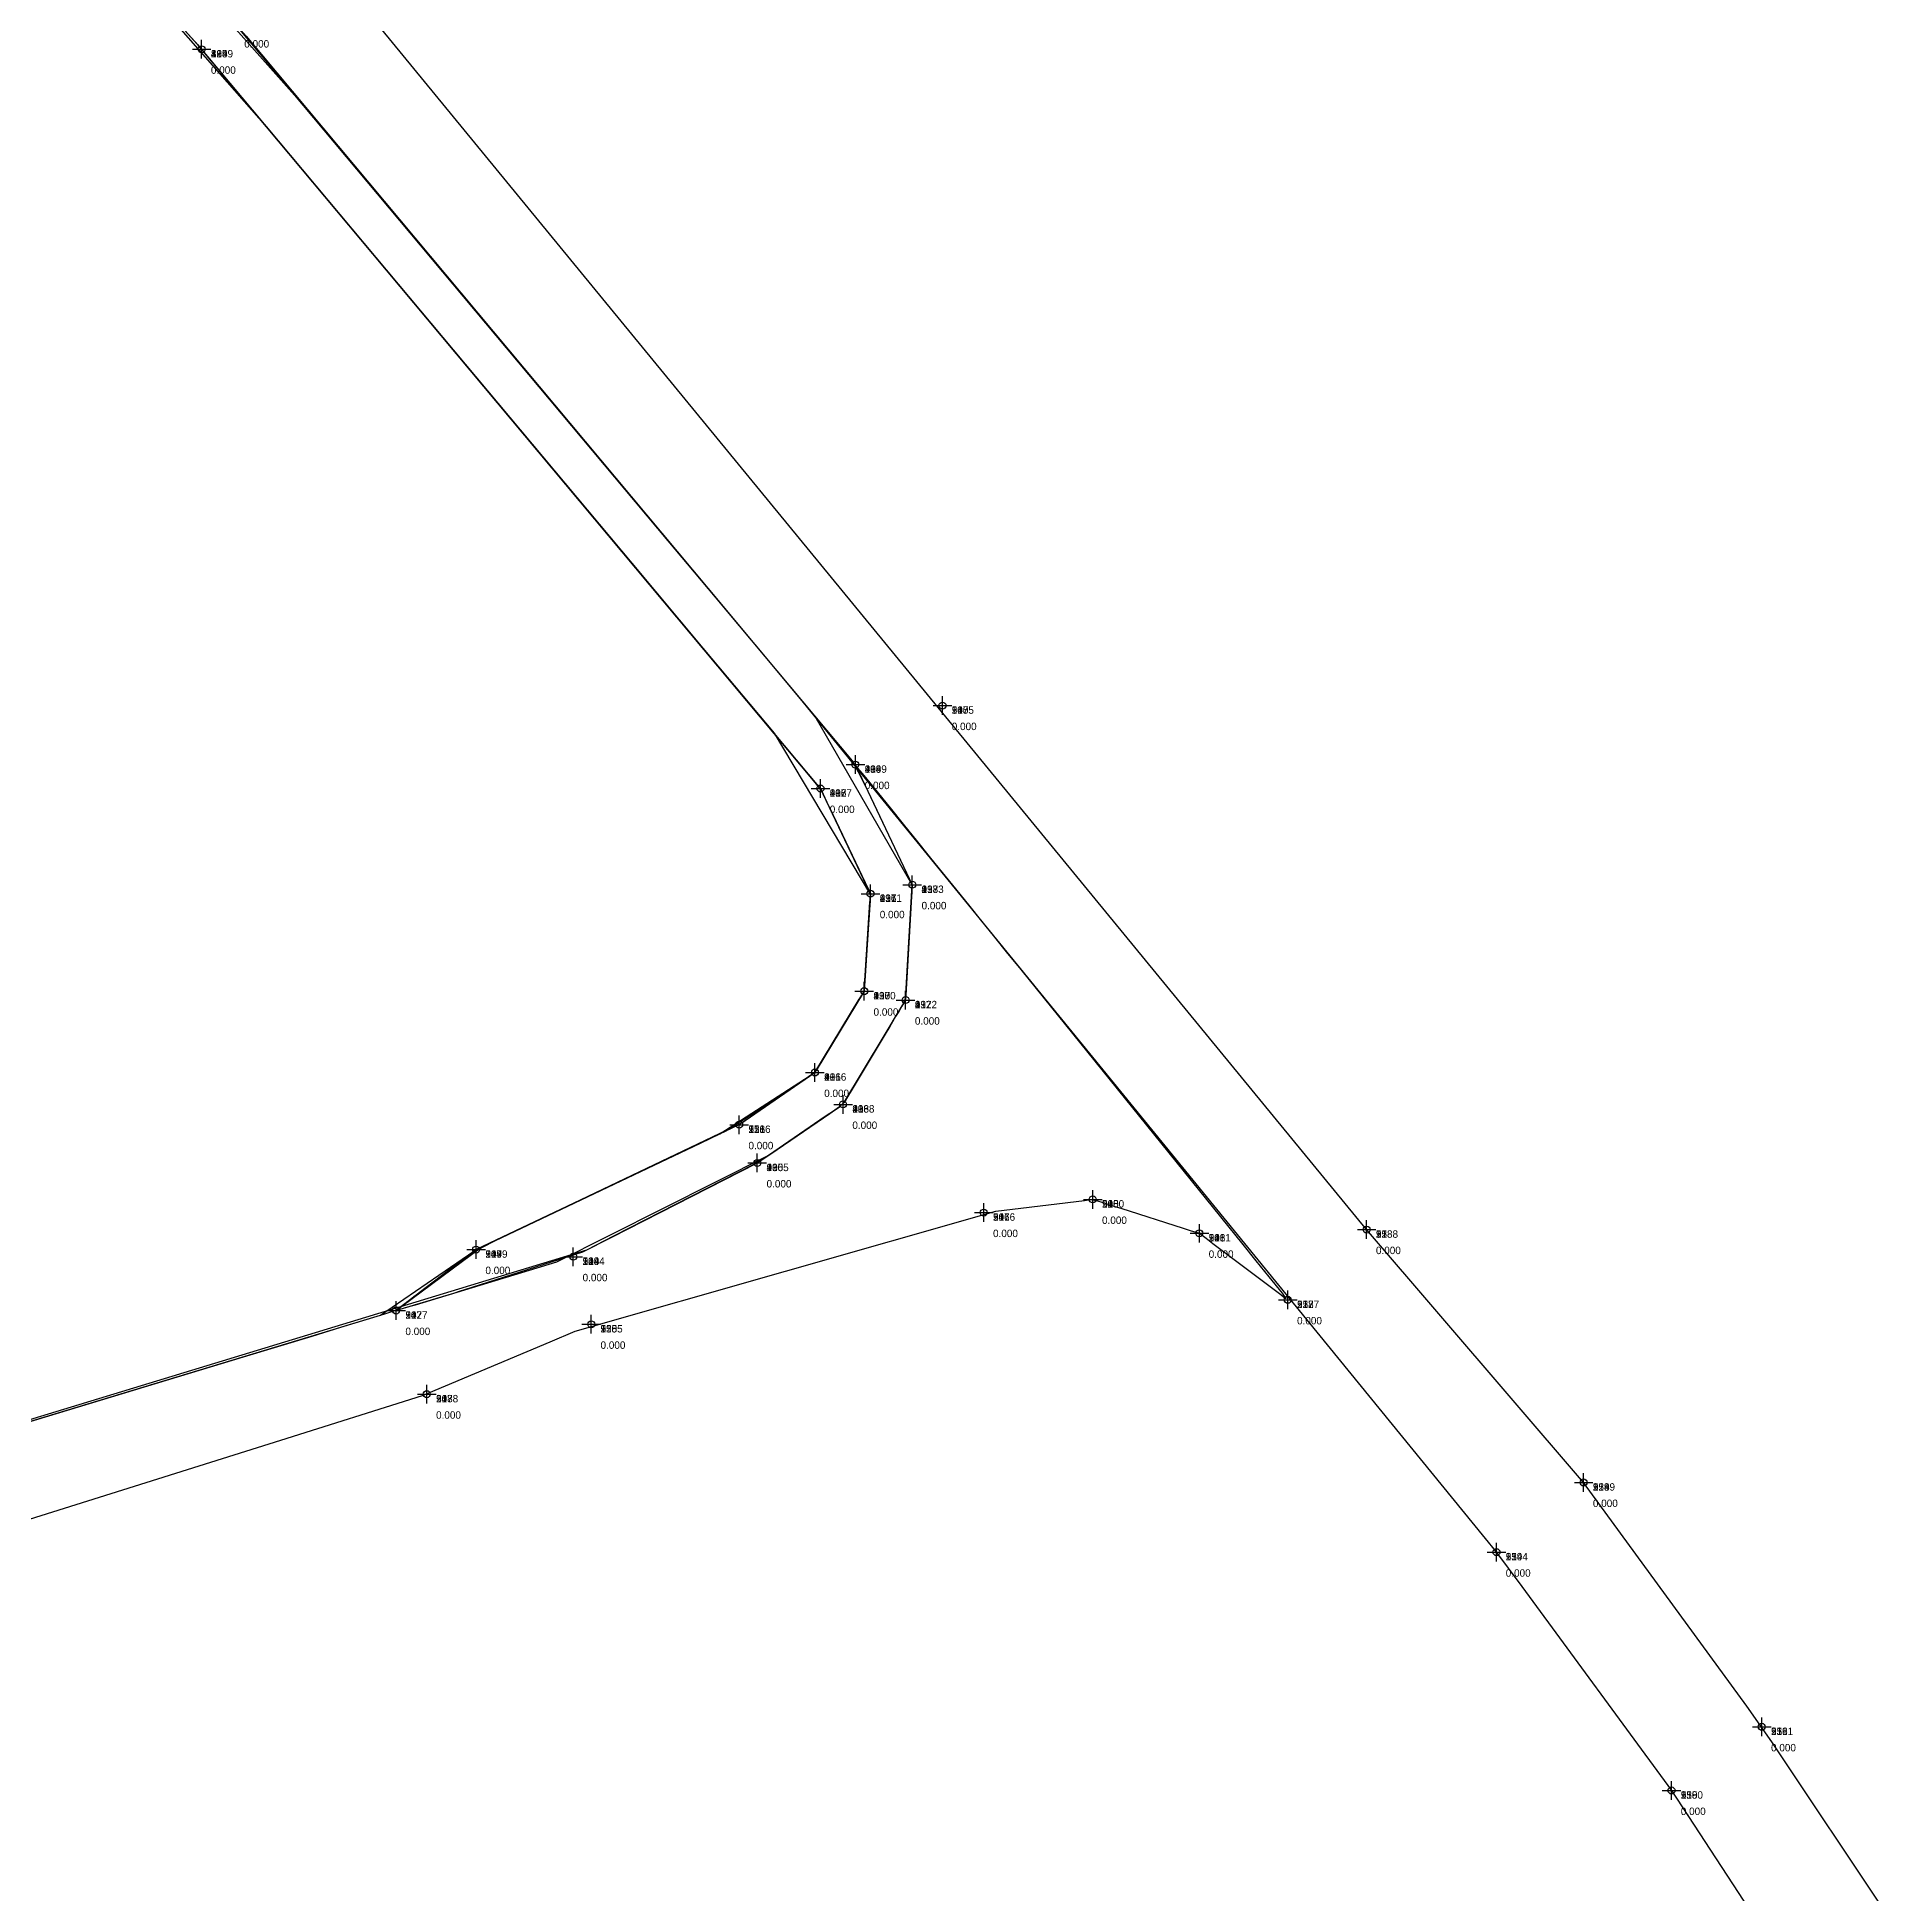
# Model space of a CAD drawing. Header units: metres. Extents: x 581016 to 32581287, y 5319908 to 5321142.
# Drawn here: x 582078.2 to 582277.4, y 5320309.8 to 5320509.7 of the extents above; entities that cross this region are included whole.
import ezdxf
from ezdxf.enums import TextEntityAlignment as Align

# ---------------------------------------------------------------- set-up
doc = ezdxf.new("R2010")
doc.units = ezdxf.units.M
doc.header["$PDMODE"] = 2
doc.header["$PDSIZE"] = 1
for name, color, linetype in [('Flurstuecksgrenzedxf', 7, 'Continuous'), ('Grenzpunktdxf', 7, 'Continuous'), ('PointHeights', 7, 'Continuous'), ('PointNames', 7, 'Continuous'), ('UmringLandwAckerlanddxf', 7, 'Continuous'), ('UmringPStrassenverkehrdxf', 7, 'Continuous'), ('UmringspolygonWegdxf', 7, 'Continuous')]:
    doc.layers.add(name, color=color, linetype=linetype)

msp = doc.modelspace()

# ---------------------------------------------------------------- linework, layer by layer
at = {"layer": 'Flurstuecksgrenzedxf', "color": 178}
for points in [[(582277.44, 5320307.37), (582264.85, 5320326.22), (582262.14, 5320330.07), (582244.59, 5320354.14), (582221.24, 5320381.35), (582112.94, 5320513.27), (582106.28, 5320520.91), (582085.63, 5320542.46), (582081.5, 5320546.77), (582018.3, 5320605.03), (581995.8, 5320627.56), (581981.43, 5320644.83), (581909.57, 5320731.18)], [(582277.44, 5320307.37), (582264.85, 5320326.22), (582262.14, 5320330.07), (582244.59, 5320354.14), (582221.24, 5320381.35), (582112.94, 5320513.27), (582106.28, 5320520.91), (582085.63, 5320542.46), (582081.5, 5320546.77), (582018.3, 5320605.03), (581995.8, 5320627.56), (581981.43, 5320644.83), (581909.57, 5320731.18)], [(581904.67, 5320719.13), (581976.99, 5320633.09), (581991.45, 5320615.88), (582005.59, 5320601.49), (582008.39, 5320598.65), (582073.61, 5320538.46), (582075.39, 5320536.69), (582084.28, 5320527.85), (582086.42, 5320525.52), (582097.5, 5320513.32), (582100.64, 5320509.75), (582150.34, 5320450.35), (582160.28, 5320438.47), (582235.11, 5320346.76), (582237.93, 5320342.94), (582254.05, 5320321), (582271.38, 5320294.49)], [(581904.67, 5320719.13), (581976.99, 5320633.09), (581991.45, 5320615.88), (582005.59, 5320601.49), (582008.39, 5320598.65), (582073.61, 5320538.46), (582075.39, 5320536.69), (582084.28, 5320527.85), (582086.42, 5320525.52), (582097.5, 5320513.32), (582100.64, 5320509.75), (582150.34, 5320450.35), (582160.28, 5320438.47), (582235.11, 5320346.76), (582237.93, 5320342.94), (582254.05, 5320321), (582271.38, 5320294.49)], [(582093.14, 5320511.37), (582095.37, 5320508.89), (582142.15, 5320453.07), (582149.81, 5320443.92), (582157.47, 5320434.78), (582167.83, 5320417.37), (582167.8, 5320416.84), (582167.76, 5320416.3), (582167.73, 5320415.76), (582167.7, 5320415.23), (582167.66, 5320414.69), (582167.63, 5320414.16), (582167.59, 5320413.62), (582167.17, 5320407), (582161.98, 5320398.45), (582161.57, 5320398.05), (582161.11, 5320397.73), (582160.64, 5320397.41), (582160.17, 5320397.08), (582159.7, 5320396.76), (582159.23, 5320396.44), (582153.76, 5320392.67), (582149.56, 5320390.66), (582127.85, 5320380.36), (582124.83, 5320378.76), (582119.28, 5320374.54), (582119.02, 5320374.34), (582118.75, 5320374.14), (582118.49, 5320373.93), (582118.22, 5320373.73), (582117.96, 5320373.53), (582117.7, 5320373.33), (582117.43, 5320373.13), (582117.17, 5320372.93), (582116.9, 5320372.73), (582117.12, 5320372.74), (582117.71, 5320372.92), (582118.29, 5320373.1), (582118.87, 5320373.27), (582131.16, 5320377), (582134.08, 5320377.89), (582156.89, 5320389.36), (582158.31, 5320390.33), (582164.5, 5320394.55), (582164.99, 5320394.99), (582165.38, 5320395.63), (582165.76, 5320396.28), (582166.15, 5320396.92), (582166.54, 5320397.57), (582166.93, 5320398.21), (582170.75, 5320404.59), (582171.1, 5320405.17), (582171.44, 5320405.74), (582171.64, 5320406.34), (582171.67, 5320406.98), (582171.71, 5320407.61), (582171.75, 5320408.25), (582171.78, 5320408.88), (582172.19, 5320415.86), (582172.23, 5320416.49), (582172.26, 5320417.13), (582172.3, 5320417.76), (582172.34, 5320418.39), (582172.05, 5320419.05), (582171.74, 5320419.71), (582171.43, 5320420.38), (582167.6, 5320428.47), (582166.89, 5320429.96), (582165.89, 5320431.78), (582117.26, 5320489.89), (582107.02, 5320502.13), (582083.22, 5320528.91)], [(582093.14, 5320511.37), (582095.37, 5320508.89), (582142.15, 5320453.07), (582149.81, 5320443.92), (582157.47, 5320434.78), (582167.83, 5320417.37), (582167.8, 5320416.84), (582167.76, 5320416.3), (582167.73, 5320415.76), (582167.7, 5320415.23), (582167.66, 5320414.69), (582167.63, 5320414.16), (582167.59, 5320413.62), (582167.17, 5320407), (582161.98, 5320398.45), (582161.57, 5320398.05), (582161.11, 5320397.73), (582160.64, 5320397.41), (582160.17, 5320397.08), (582159.7, 5320396.76), (582159.23, 5320396.44), (582153.76, 5320392.67), (582149.56, 5320390.66), (582127.85, 5320380.36), (582124.83, 5320378.76), (582119.28, 5320374.54), (582119.02, 5320374.34), (582118.75, 5320374.14), (582118.49, 5320373.93), (582118.22, 5320373.73), (582117.96, 5320373.53), (582117.7, 5320373.33), (582117.43, 5320373.13), (582117.17, 5320372.93), (582116.9, 5320372.73), (582117.12, 5320372.74), (582117.71, 5320372.92), (582118.29, 5320373.1), (582118.87, 5320373.27), (582131.16, 5320377), (582134.08, 5320377.89), (582156.89, 5320389.36), (582158.31, 5320390.33), (582164.5, 5320394.55), (582164.99, 5320394.99), (582165.38, 5320395.63), (582165.76, 5320396.28), (582166.15, 5320396.92), (582166.54, 5320397.57), (582166.93, 5320398.21), (582170.75, 5320404.59), (582171.1, 5320405.17), (582171.44, 5320405.74), (582171.64, 5320406.34), (582171.67, 5320406.98), (582171.71, 5320407.61), (582171.75, 5320408.25), (582171.78, 5320408.88), (582172.19, 5320415.86), (582172.23, 5320416.49), (582172.26, 5320417.13), (582172.3, 5320417.76), (582172.34, 5320418.39), (582172.05, 5320419.05), (582171.74, 5320419.71), (582171.43, 5320420.38), (582167.6, 5320428.47), (582166.89, 5320429.96), (582165.89, 5320431.78), (582117.26, 5320489.89), (582107.02, 5320502.13), (582083.22, 5320528.91)], [(582020, 5320343.33), (582115.56, 5320372.27), (582116.87, 5320372.7), (582117.05, 5320372.84), (582117.23, 5320372.98), (582117.41, 5320373.11), (582126.03, 5320379.5), (582127.22, 5320380.07), (582154, 5320392.83), (582154.34, 5320393.07), (582161.86, 5320398.25), (582166.64, 5320406.13), (582166.72, 5320406.25), (582166.79, 5320406.38), (582166.87, 5320406.5), (582166.94, 5320406.62), (582167.02, 5320406.75), (582167.09, 5320406.87), (582167.17, 5320406.99), (582167.78, 5320416.59), (582167.79, 5320416.74), (582167.8, 5320416.88), (582167.81, 5320417.03), (582167.82, 5320417.18), (582167.83, 5320417.33), (582167.84, 5320417.47), (582167.77, 5320417.63), (582162.76, 5320428.19), (582162.59, 5320428.55), (582161.9, 5320429.47), (582097.93, 5320505.88), (582095.7, 5320508.53), (582081.53, 5320524.25)], [(582020, 5320343.33), (582115.56, 5320372.27), (582116.87, 5320372.7), (582117.05, 5320372.84), (582117.23, 5320372.98), (582117.41, 5320373.11), (582126.03, 5320379.5), (582127.22, 5320380.07), (582154, 5320392.83), (582154.34, 5320393.07), (582161.86, 5320398.25), (582166.64, 5320406.13), (582166.72, 5320406.25), (582166.79, 5320406.38), (582166.87, 5320406.5), (582166.94, 5320406.62), (582167.02, 5320406.75), (582167.09, 5320406.87), (582167.17, 5320406.99), (582167.78, 5320416.59), (582167.79, 5320416.74), (582167.8, 5320416.88), (582167.81, 5320417.03), (582167.82, 5320417.18), (582167.83, 5320417.33), (582167.84, 5320417.47), (582167.77, 5320417.63), (582162.76, 5320428.19), (582162.59, 5320428.55), (582161.9, 5320429.47), (582097.93, 5320505.88), (582095.7, 5320508.53), (582081.53, 5320524.25)], [(582028.21, 5320334.77), (582104.4, 5320358.71), (582119.64, 5320363.5), (582133.38, 5320369.29), (582136.06, 5320370.42), (582181.33, 5320383.34), (582183.11, 5320383.55), (582190.86, 5320384.49), (582191.53, 5320384.57), (582192.18, 5320384.47), (582192.83, 5320384.26), (582193.48, 5320384.05), (582194.13, 5320383.85), (582194.78, 5320383.64), (582201.51, 5320381.5), (582202.37, 5320381.23), (582203.24, 5320380.95), (582203.96, 5320380.41), (582204.68, 5320379.87), (582209.99, 5320375.86), (582210.28, 5320375.65), (582210.57, 5320375.43), (582210.86, 5320375.22), (582211.14, 5320375), (582211.43, 5320374.78), (582211.72, 5320374.57), (582212.01, 5320374.35), (582212.29, 5320374.13), (582212.58, 5320373.92), (582212.17, 5320374.51), (582210.76, 5320376.25), (582209.36, 5320377.99), (582207.95, 5320379.73), (582184.05, 5320409.32), (582182.64, 5320411.06), (582181.23, 5320412.8), (582179.83, 5320414.54), (582178.42, 5320416.28), (582177.01, 5320418.02), (582175.61, 5320419.76), (582174.2, 5320421.5), (582172.8, 5320423.24), (582171.39, 5320424.98), (582169.98, 5320426.72), (582168.58, 5320428.46), (582167.17, 5320430.2), (582166.28, 5320431.25), (582172.34, 5320418.45), (582171.65, 5320406.57), (582171.57, 5320405.96), (582171.23, 5320405.39), (582170.89, 5320404.83), (582170.55, 5320404.26), (582170.21, 5320403.7), (582169.88, 5320403.13), (582169.54, 5320402.57), (582165.76, 5320396.28), (582165.38, 5320395.64), (582165, 5320395.01), (582164.52, 5320394.57), (582164, 5320394.21), (582163.47, 5320393.85), (582162.95, 5320393.5), (582156.85, 5320389.33), (582155.22, 5320388.3), (582140.26, 5320380.67), (582137.27, 5320379.15), (582013.02, 5320341.29)], [(582028.21, 5320334.77), (582104.4, 5320358.71), (582119.64, 5320363.5), (582133.38, 5320369.29), (582136.06, 5320370.42), (582181.33, 5320383.34), (582183.11, 5320383.55), (582190.86, 5320384.49), (582191.53, 5320384.57), (582192.18, 5320384.47), (582192.83, 5320384.26), (582193.48, 5320384.05), (582194.13, 5320383.85), (582194.78, 5320383.64), (582201.51, 5320381.5), (582202.37, 5320381.23), (582203.24, 5320380.95), (582203.96, 5320380.41), (582204.68, 5320379.87), (582209.99, 5320375.86), (582210.28, 5320375.65), (582210.57, 5320375.43), (582210.86, 5320375.22), (582211.14, 5320375), (582211.43, 5320374.78), (582211.72, 5320374.57), (582212.01, 5320374.35), (582212.29, 5320374.13), (582212.58, 5320373.92), (582212.17, 5320374.51), (582210.76, 5320376.25), (582209.36, 5320377.99), (582207.95, 5320379.73), (582184.05, 5320409.32), (582182.64, 5320411.06), (582181.23, 5320412.8), (582179.83, 5320414.54), (582178.42, 5320416.28), (582177.01, 5320418.02), (582175.61, 5320419.76), (582174.2, 5320421.5), (582172.8, 5320423.24), (582171.39, 5320424.98), (582169.98, 5320426.72), (582168.58, 5320428.46), (582167.17, 5320430.2), (582166.28, 5320431.25), (582172.34, 5320418.45), (582171.65, 5320406.57), (582171.57, 5320405.96), (582171.23, 5320405.39), (582170.89, 5320404.83), (582170.55, 5320404.26), (582170.21, 5320403.7), (582169.88, 5320403.13), (582169.54, 5320402.57), (582165.76, 5320396.28), (582165.38, 5320395.64), (582165, 5320395.01), (582164.52, 5320394.57), (582164, 5320394.21), (582163.47, 5320393.85), (582162.95, 5320393.5), (582156.85, 5320389.33), (582155.22, 5320388.3), (582140.26, 5320380.67), (582137.27, 5320379.15), (582013.02, 5320341.29)]]:
    msp.add_lwpolyline(points, dxfattribs=at)
at = {"layer": 'Grenzpunktdxf', "color": 178}
for centre in [(582095.86, 5320508.35), (582095.86, 5320508.35), (582095.86, 5320508.35), (582095.86, 5320508.35), (582175.59, 5320437.73), (582175.59, 5320437.73), (582175.59, 5320437.73), (582175.59, 5320437.73), (582166.22, 5320431.38), (582166.22, 5320431.38), (582166.22, 5320431.38), (582166.22, 5320431.38), (582162.46, 5320428.81), (582162.46, 5320428.81), (582162.46, 5320428.81), (582162.46, 5320428.81), (582167.84, 5320417.49), (582167.84, 5320417.49), (582167.84, 5320417.49), (582167.84, 5320417.49), (582172.34, 5320418.45), (582172.34, 5320418.45), (582172.34, 5320418.45), (582172.34, 5320418.45), (582167.17, 5320407), (582167.17, 5320407), (582167.17, 5320407), (582167.17, 5320407), (582171.62, 5320406.04), (582171.62, 5320406.04), (582171.62, 5320406.04), (582171.62, 5320406.04), (582161.86, 5320398.25), (582161.86, 5320398.25), (582161.86, 5320398.25), (582161.86, 5320398.25), (582164.89, 5320394.82), (582164.89, 5320394.82), (582164.89, 5320394.82), (582164.89, 5320394.82), (582153.71, 5320392.63), (582153.71, 5320392.63), (582153.71, 5320392.63), (582153.71, 5320392.63), (582155.66, 5320388.52), (582155.66, 5320388.52), (582155.66, 5320388.52), (582155.66, 5320388.52), (582191.76, 5320384.6), (582191.76, 5320384.6), (582191.76, 5320384.6), (582191.76, 5320384.6), (582180.03, 5320383.18), (582180.03, 5320383.18), (582180.03, 5320383.18), (582180.03, 5320383.18), (582203.24, 5320380.95), (582203.24, 5320380.95), (582203.24, 5320380.95), (582203.24, 5320380.95), (582221.24, 5320381.35), (582221.24, 5320381.35), (582221.24, 5320381.35), (582221.24, 5320381.35), (582125.4, 5320379.2), (582125.4, 5320379.2), (582125.4, 5320379.2), (582125.4, 5320379.2), (582135.86, 5320378.43), (582135.86, 5320378.43), (582135.86, 5320378.43), (582135.86, 5320378.43), (582212.75, 5320373.79), (582212.75, 5320373.79), (582212.75, 5320373.79), (582212.75, 5320373.79), (582116.79, 5320372.64), (582116.79, 5320372.64), (582116.79, 5320372.64), (582116.79, 5320372.64), (582137.79, 5320371.16), (582137.79, 5320371.16), (582137.79, 5320371.16), (582137.79, 5320371.16), (582120.09, 5320363.64), (582120.09, 5320363.64), (582120.09, 5320363.64), (582120.09, 5320363.64), (582244.59, 5320354.14), (582244.59, 5320354.14), (582244.59, 5320354.14), (582244.59, 5320354.14), (582235.21, 5320346.64), (582235.21, 5320346.64), (582235.21, 5320346.64), (582235.21, 5320346.64), (582263.76, 5320327.85), (582263.76, 5320327.85), (582263.76, 5320327.85), (582263.76, 5320327.85), (582254.05, 5320321), (582254.05, 5320321), (582254.05, 5320321), (582254.05, 5320321)]:
    msp.add_circle(centre, 0.375, dxfattribs=at)
at = {"layer": 'Grenzpunktdxf', "linetype": 'Continuous'}
for p in [(582095.86, 5320508.35), (582095.86, 5320508.35), (582095.86, 5320508.35), (582095.86, 5320508.35), (582175.59, 5320437.73), (582175.59, 5320437.73), (582175.59, 5320437.73), (582175.59, 5320437.73), (582166.22, 5320431.38), (582166.22, 5320431.38), (582166.22, 5320431.38), (582166.22, 5320431.38), (582162.46, 5320428.81), (582162.46, 5320428.81), (582162.46, 5320428.81), (582162.46, 5320428.81), (582167.84, 5320417.49), (582167.84, 5320417.49), (582167.84, 5320417.49), (582167.84, 5320417.49), (582172.34, 5320418.45), (582172.34, 5320418.45), (582172.34, 5320418.45), (582172.34, 5320418.45), (582167.17, 5320407), (582167.17, 5320407), (582167.17, 5320407), (582167.17, 5320407), (582171.62, 5320406.04), (582171.62, 5320406.04), (582171.62, 5320406.04), (582171.62, 5320406.04), (582161.86, 5320398.25), (582161.86, 5320398.25), (582161.86, 5320398.25), (582161.86, 5320398.25), (582164.89, 5320394.82), (582164.89, 5320394.82), (582164.89, 5320394.82), (582164.89, 5320394.82), (582153.71, 5320392.63), (582153.71, 5320392.63), (582153.71, 5320392.63), (582153.71, 5320392.63), (582155.66, 5320388.52), (582155.66, 5320388.52), (582155.66, 5320388.52), (582155.66, 5320388.52), (582180.03, 5320383.18), (582180.03, 5320383.18), (582180.03, 5320383.18), (582180.03, 5320383.18), (582191.76, 5320384.6), (582191.76, 5320384.6), (582191.76, 5320384.6), (582191.76, 5320384.6), (582203.24, 5320380.95), (582203.24, 5320380.95), (582203.24, 5320380.95), (582203.24, 5320380.95), (582221.24, 5320381.35), (582221.24, 5320381.35), (582221.24, 5320381.35), (582221.24, 5320381.35), (582125.4, 5320379.2), (582125.4, 5320379.2), (582125.4, 5320379.2), (582125.4, 5320379.2), (582135.86, 5320378.43), (582135.86, 5320378.43), (582135.86, 5320378.43), (582135.86, 5320378.43), (582212.75, 5320373.79), (582212.75, 5320373.79), (582212.75, 5320373.79), (582212.75, 5320373.79), (582116.79, 5320372.64), (582116.79, 5320372.64), (582116.79, 5320372.64), (582116.79, 5320372.64), (582137.79, 5320371.16), (582137.79, 5320371.16), (582137.79, 5320371.16), (582137.79, 5320371.16), (582120.09, 5320363.64), (582120.09, 5320363.64), (582120.09, 5320363.64), (582120.09, 5320363.64), (582244.59, 5320354.14), (582244.59, 5320354.14), (582244.59, 5320354.14), (582244.59, 5320354.14), (582235.21, 5320346.64), (582235.21, 5320346.64), (582235.21, 5320346.64), (582235.21, 5320346.64), (582263.76, 5320327.85), (582263.76, 5320327.85), (582263.76, 5320327.85), (582263.76, 5320327.85), (582254.05, 5320321), (582254.05, 5320321), (582254.05, 5320321), (582254.05, 5320321)]:
    msp.add_point(p, dxfattribs=at)
at = {"layer": 'UmringLandwAckerlanddxf', "color": 178}
msp.add_lwpolyline([(582022.91, 5320344.21), (582100.36, 5320367.66), (582104.05, 5320368.78), (582107.74, 5320369.9), (582111.43, 5320371.02), (582115.11, 5320372.13), (582125.17, 5320379.03), (582126.72, 5320379.83), (582149.56, 5320390.66), (582151.63, 5320391.65), (582161.86, 5320398.25), (582166.66, 5320406.16), (582166.79, 5320406.38), (582166.92, 5320406.59), (582167.05, 5320406.81), (582167.17, 5320407.02), (582167.19, 5320407.28), (582167.2, 5320407.54), (582167.22, 5320407.79), (582167.84, 5320417.49), (582162.46, 5320428.81), (582098.97, 5320504.64), (582095.47, 5320508.78), (582080.64, 5320525.17)], dxfattribs=at)
msp.add_lwpolyline([(582022.91, 5320344.21), (582100.36, 5320367.66), (582104.05, 5320368.78), (582107.74, 5320369.9), (582111.43, 5320371.02), (582115.11, 5320372.13), (582125.17, 5320379.03), (582126.72, 5320379.83), (582149.56, 5320390.66), (582151.63, 5320391.65), (582161.86, 5320398.25), (582166.66, 5320406.16), (582166.79, 5320406.38), (582166.92, 5320406.59), (582167.05, 5320406.81), (582167.17, 5320407.02), (582167.19, 5320407.28), (582167.2, 5320407.54), (582167.22, 5320407.79), (582167.84, 5320417.49), (582162.46, 5320428.81), (582098.97, 5320504.64), (582095.47, 5320508.78), (582080.64, 5320525.17)], dxfattribs=at)
at = {"layer": 'UmringPStrassenverkehrdxf', "color": 178}
for points in [[(582277.44, 5320307.37), (582264.85, 5320326.22), (582262.14, 5320330.07), (582244.59, 5320354.14), (582221.24, 5320381.35), (582112.94, 5320513.27), (582106.28, 5320520.91), (582085.63, 5320542.46), (582081.5, 5320546.77), (582018.3, 5320605.03), (581995.8, 5320627.56), (581981.43, 5320644.83), (581909.57, 5320731.18)], [(582277.44, 5320307.37), (582264.85, 5320326.22), (582262.14, 5320330.07), (582244.59, 5320354.14), (582221.24, 5320381.35), (582112.94, 5320513.27), (582106.28, 5320520.91), (582085.63, 5320542.46), (582081.5, 5320546.77), (582018.3, 5320605.03), (581995.8, 5320627.56), (581981.43, 5320644.83), (581909.57, 5320731.18)], [(581904.67, 5320719.13), (581976.99, 5320633.09), (581991.45, 5320615.88), (582005.59, 5320601.49), (582008.39, 5320598.65), (582073.61, 5320538.46), (582075.39, 5320536.69), (582084.28, 5320527.85), (582086.42, 5320525.52), (582097.5, 5320513.32), (582100.64, 5320509.75), (582150.34, 5320450.35), (582160.28, 5320438.47), (582235.11, 5320346.76), (582237.93, 5320342.94), (582254.05, 5320321), (582271.38, 5320294.49)], [(581904.67, 5320719.13), (581976.99, 5320633.09), (581991.45, 5320615.88), (582005.59, 5320601.49), (582008.39, 5320598.65), (582073.61, 5320538.46), (582075.39, 5320536.69), (582084.28, 5320527.85), (582086.42, 5320525.52), (582097.5, 5320513.32), (582100.64, 5320509.75), (582150.34, 5320450.35), (582160.28, 5320438.47), (582235.11, 5320346.76), (582237.93, 5320342.94), (582254.05, 5320321), (582271.38, 5320294.49)], [(582028.21, 5320334.77), (582104.4, 5320358.71), (582119.64, 5320363.5), (582133.38, 5320369.29), (582136.06, 5320370.42), (582181.33, 5320383.34), (582183.11, 5320383.55), (582190.86, 5320384.49), (582191.53, 5320384.57), (582192.18, 5320384.47), (582192.83, 5320384.26), (582193.48, 5320384.05), (582194.13, 5320383.85), (582194.78, 5320383.64), (582201.51, 5320381.5), (582202.37, 5320381.23), (582203.24, 5320380.95), (582203.96, 5320380.41), (582204.68, 5320379.87), (582209.99, 5320375.86), (582210.28, 5320375.65), (582210.57, 5320375.43), (582210.86, 5320375.22), (582211.14, 5320375), (582211.43, 5320374.78), (582211.72, 5320374.57), (582212.01, 5320374.35), (582212.29, 5320374.13), (582212.58, 5320373.92), (582212.17, 5320374.51), (582210.76, 5320376.25), (582209.36, 5320377.99), (582207.95, 5320379.73), (582184.05, 5320409.32), (582182.64, 5320411.06), (582181.23, 5320412.8), (582179.83, 5320414.54), (582178.42, 5320416.28), (582177.01, 5320418.02), (582175.61, 5320419.76), (582174.2, 5320421.5), (582172.8, 5320423.24), (582171.39, 5320424.98), (582169.98, 5320426.72), (582168.58, 5320428.46), (582167.17, 5320430.2), (582166.28, 5320431.25), (582172.34, 5320418.45), (582171.65, 5320406.57), (582171.57, 5320405.96), (582171.23, 5320405.39), (582170.89, 5320404.83), (582170.55, 5320404.26), (582170.21, 5320403.7), (582169.88, 5320403.13), (582169.54, 5320402.57), (582165.76, 5320396.28), (582165.38, 5320395.64), (582165, 5320395.01), (582164.52, 5320394.57), (582164, 5320394.21), (582163.47, 5320393.85), (582162.95, 5320393.5), (582156.85, 5320389.33), (582155.22, 5320388.3), (582140.26, 5320380.67), (582137.27, 5320379.15), (582013.02, 5320341.29)], [(582028.21, 5320334.77), (582104.4, 5320358.71), (582119.64, 5320363.5), (582133.38, 5320369.29), (582136.06, 5320370.42), (582181.33, 5320383.34), (582183.11, 5320383.55), (582190.86, 5320384.49), (582191.53, 5320384.57), (582192.18, 5320384.47), (582192.83, 5320384.26), (582193.48, 5320384.05), (582194.13, 5320383.85), (582194.78, 5320383.64), (582201.51, 5320381.5), (582202.37, 5320381.23), (582203.24, 5320380.95), (582203.96, 5320380.41), (582204.68, 5320379.87), (582209.99, 5320375.86), (582210.28, 5320375.65), (582210.57, 5320375.43), (582210.86, 5320375.22), (582211.14, 5320375), (582211.43, 5320374.78), (582211.72, 5320374.57), (582212.01, 5320374.35), (582212.29, 5320374.13), (582212.58, 5320373.92), (582212.17, 5320374.51), (582210.76, 5320376.25), (582209.36, 5320377.99), (582207.95, 5320379.73), (582184.05, 5320409.32), (582182.64, 5320411.06), (582181.23, 5320412.8), (582179.83, 5320414.54), (582178.42, 5320416.28), (582177.01, 5320418.02), (582175.61, 5320419.76), (582174.2, 5320421.5), (582172.8, 5320423.24), (582171.39, 5320424.98), (582169.98, 5320426.72), (582168.58, 5320428.46), (582167.17, 5320430.2), (582166.28, 5320431.25), (582172.34, 5320418.45), (582171.65, 5320406.57), (582171.57, 5320405.96), (582171.23, 5320405.39), (582170.89, 5320404.83), (582170.55, 5320404.26), (582170.21, 5320403.7), (582169.88, 5320403.13), (582169.54, 5320402.57), (582165.76, 5320396.28), (582165.38, 5320395.64), (582165, 5320395.01), (582164.52, 5320394.57), (582164, 5320394.21), (582163.47, 5320393.85), (582162.95, 5320393.5), (582156.85, 5320389.33), (582155.22, 5320388.3), (582140.26, 5320380.67), (582137.27, 5320379.15), (582013.02, 5320341.29)]]:
    msp.add_lwpolyline(points, dxfattribs=at)
at = {"layer": 'UmringspolygonWegdxf', "color": 178}
msp.add_lwpolyline([(582081.27, 5320524.54), (582102.82, 5320500.04), (582113.32, 5320487.49), (582162.52, 5320428.68), (582163.16, 5320427.34), (582163.8, 5320426), (582167.26, 5320418.71), (582167.55, 5320418.11), (582167.83, 5320417.52), (582167.81, 5320416.96), (582167.77, 5320416.41), (582167.74, 5320415.86), (582167.7, 5320415.31), (582167.67, 5320414.75), (582167.17, 5320407), (582161.81, 5320398.22), (582161.33, 5320397.88), (582160.85, 5320397.55), (582160.37, 5320397.22), (582159.88, 5320396.89), (582159.4, 5320396.55), (582158.92, 5320396.22), (582152.26, 5320391.94), (582147.8, 5320389.82), (582125.4, 5320379.2), (582116.98, 5320372.78), (582116.98, 5320372.7), (582117.58, 5320372.88), (582118.18, 5320373.06), (582118.78, 5320373.24), (582119.38, 5320373.43), (582119.99, 5320373.61), (582120.59, 5320373.79), (582121.19, 5320373.98), (582121.79, 5320374.16), (582122.39, 5320374.34), (582122.99, 5320374.52), (582123.6, 5320374.71), (582124.2, 5320374.89), (582136.87, 5320378.95), (582140, 5320380.54), (582155.62, 5320388.5), (582157.1, 5320389.5), (582163.47, 5320393.85), (582164.01, 5320394.22), (582164.56, 5320394.59), (582165.05, 5320395.08), (582165.45, 5320395.75), (582165.84, 5320396.41), (582166.24, 5320397.07), (582170.18, 5320403.64), (582170.53, 5320404.23), (582170.89, 5320404.82), (582171.24, 5320405.41), (582171.6, 5320406), (582171.66, 5320406.65), (582171.69, 5320407.3), (582171.73, 5320407.95), (582172.34, 5320418.45), (582161.88, 5320436.57), (582153.98, 5320446.01), (582146.08, 5320455.45), (582098.69, 5320512.01)], dxfattribs=at)
msp.add_lwpolyline([(582081.27, 5320524.54), (582102.82, 5320500.04), (582113.32, 5320487.49), (582162.52, 5320428.68), (582163.16, 5320427.34), (582163.8, 5320426), (582167.26, 5320418.71), (582167.55, 5320418.11), (582167.83, 5320417.52), (582167.81, 5320416.96), (582167.77, 5320416.41), (582167.74, 5320415.86), (582167.7, 5320415.31), (582167.67, 5320414.75), (582167.17, 5320407), (582161.81, 5320398.22), (582161.33, 5320397.88), (582160.85, 5320397.55), (582160.37, 5320397.22), (582159.88, 5320396.89), (582159.4, 5320396.55), (582158.92, 5320396.22), (582152.26, 5320391.94), (582147.8, 5320389.82), (582125.4, 5320379.2), (582116.98, 5320372.78), (582116.98, 5320372.7), (582117.58, 5320372.88), (582118.18, 5320373.06), (582118.78, 5320373.24), (582119.38, 5320373.43), (582119.99, 5320373.61), (582120.59, 5320373.79), (582121.19, 5320373.98), (582121.79, 5320374.16), (582122.39, 5320374.34), (582122.99, 5320374.52), (582123.6, 5320374.71), (582124.2, 5320374.89), (582136.87, 5320378.95), (582140, 5320380.54), (582155.62, 5320388.5), (582157.1, 5320389.5), (582163.47, 5320393.85), (582164.01, 5320394.22), (582164.56, 5320394.59), (582165.05, 5320395.08), (582165.45, 5320395.75), (582165.84, 5320396.41), (582166.24, 5320397.07), (582170.18, 5320403.64), (582170.53, 5320404.23), (582170.89, 5320404.82), (582171.24, 5320405.41), (582171.6, 5320406), (582171.66, 5320406.65), (582171.69, 5320407.3), (582171.73, 5320407.95), (582172.34, 5320418.45), (582161.88, 5320436.57), (582153.98, 5320446.01), (582146.08, 5320455.45), (582098.69, 5320512.01)], dxfattribs=at)

# ---------------------------------------------------------------- texts
at = {"layer": 'PointHeights', "linetype": 'Continuous'}
for p in [(582100.45, 5320509.33), (582100.45, 5320509.33), (582100.45, 5320509.33), (582100.45, 5320509.33), (582096.86, 5320506.51), (582096.86, 5320506.51), (582096.86, 5320506.51), (582096.86, 5320506.51), (582176.59, 5320435.89), (582176.59, 5320435.89), (582176.59, 5320435.89), (582176.59, 5320435.89), (582167.22, 5320429.54), (582167.22, 5320429.54), (582167.22, 5320429.54), (582167.22, 5320429.54), (582163.46, 5320426.97), (582163.46, 5320426.97), (582163.46, 5320426.97), (582163.46, 5320426.97), (582173.34, 5320416.61), (582173.34, 5320416.61), (582173.34, 5320416.61), (582173.34, 5320416.61), (582168.84, 5320415.65), (582168.84, 5320415.65), (582168.84, 5320415.65), (582168.84, 5320415.65), (582168.17, 5320405.16), (582168.17, 5320405.16), (582168.17, 5320405.16), (582168.17, 5320405.16), (582172.62, 5320404.2), (582172.62, 5320404.2), (582172.62, 5320404.2), (582172.62, 5320404.2), (582162.86, 5320396.41), (582162.86, 5320396.41), (582162.86, 5320396.41), (582162.86, 5320396.41), (582165.89, 5320392.98), (582165.89, 5320392.98), (582165.89, 5320392.98), (582165.89, 5320392.98), (582154.71, 5320390.79), (582154.71, 5320390.79), (582154.71, 5320390.79), (582154.71, 5320390.79), (582156.66, 5320386.68), (582156.66, 5320386.68), (582156.66, 5320386.68), (582156.66, 5320386.68), (582192.76, 5320382.76), (582192.76, 5320382.76), (582192.76, 5320382.76), (582192.76, 5320382.76), (582181.03, 5320381.34), (582181.03, 5320381.34), (582181.03, 5320381.34), (582181.03, 5320381.34), (582204.24, 5320379.11), (582204.24, 5320379.11), (582204.24, 5320379.11), (582204.24, 5320379.11), (582222.24, 5320379.51), (582222.24, 5320379.51), (582222.24, 5320379.51), (582222.24, 5320379.51), (582126.4, 5320377.36), (582126.4, 5320377.36), (582126.4, 5320377.36), (582126.4, 5320377.36), (582136.86, 5320376.59), (582136.86, 5320376.59), (582136.86, 5320376.59), (582136.86, 5320376.59), (582213.75, 5320371.95), (582213.75, 5320371.95), (582213.75, 5320371.95), (582213.75, 5320371.95), (582117.79, 5320370.8), (582117.79, 5320370.8), (582117.79, 5320370.8), (582117.79, 5320370.8), (582138.79, 5320369.32), (582138.79, 5320369.32), (582138.79, 5320369.32), (582138.79, 5320369.32), (582121.09, 5320361.8), (582121.09, 5320361.8), (582121.09, 5320361.8), (582121.09, 5320361.8), (582245.59, 5320352.3), (582245.59, 5320352.3), (582245.59, 5320352.3), (582245.59, 5320352.3), (582236.21, 5320344.8), (582236.21, 5320344.8), (582236.21, 5320344.8), (582236.21, 5320344.8), (582264.76, 5320326.01), (582264.76, 5320326.01), (582264.76, 5320326.01), (582264.76, 5320326.01), (582255.05, 5320319.16), (582255.05, 5320319.16), (582255.05, 5320319.16), (582255.05, 5320319.16)]:
    msp.add_text('0.000', height=0.8, dxfattribs=at).set_placement(p, align=Align.TOP_LEFT)
at = {"layer": 'PointNames', "linetype": 'Continuous'}
for s, p in [('484', (582096.86, 5320508.27)), ('224', (582096.86, 5320508.27)), ('899', (582096.86, 5320508.27)), ('1159', (582096.86, 5320508.27)), ('500', (582176.59, 5320437.65)), ('240', (582176.59, 5320437.65)), ('915', (582176.59, 5320437.65)), ('1175', (582176.59, 5320437.65)), ('494', (582167.22, 5320431.3)), ('234', (582167.22, 5320431.3)), ('909', (582167.22, 5320431.3)), ('1169', (582167.22, 5320431.3)), ('492', (582163.46, 5320428.73)), ('232', (582163.46, 5320428.73)), ('907', (582163.46, 5320428.73)), ('1167', (582163.46, 5320428.73)), ('498', (582173.34, 5320418.37)), ('238', (582173.34, 5320418.37)), ('913', (582173.34, 5320418.37)), ('1173', (582173.34, 5320418.37)), ('496', (582168.84, 5320417.41)), ('236', (582168.84, 5320417.41)), ('911', (582168.84, 5320417.41)), ('1171', (582168.84, 5320417.41)), ('495', (582168.17, 5320406.92)), ('235', (582168.17, 5320406.92)), ('910', (582168.17, 5320406.92)), ('1170', (582168.17, 5320406.92)), ('497', (582172.62, 5320405.96)), ('237', (582172.62, 5320405.96)), ('912', (582172.62, 5320405.96)), ('1172', (582172.62, 5320405.96)), ('491', (582162.86, 5320398.17)), ('231', (582162.86, 5320398.17)), ('906', (582162.86, 5320398.17)), ('1166', (582162.86, 5320398.17)), ('493', (582165.89, 5320394.74)), ('233', (582165.89, 5320394.74)), ('908', (582165.89, 5320394.74)), ('1168', (582165.89, 5320394.74)), ('511', (582154.71, 5320392.55)), ('251', (582154.71, 5320392.55)), ('926', (582154.71, 5320392.55)), ('1186', (582154.71, 5320392.55)), ('490', (582156.66, 5320388.44)), ('230', (582156.66, 5320388.44)), ('905', (582156.66, 5320388.44)), ('1165', (582156.66, 5320388.44)), ('505', (582192.76, 5320384.52)), ('245', (582192.76, 5320384.52)), ('920', (582192.76, 5320384.52)), ('1180', (582192.76, 5320384.52)), ('501', (582181.03, 5320383.1)), ('241', (582181.03, 5320383.1)), ('916', (582181.03, 5320383.1)), ('1176', (582181.03, 5320383.1)), ('506', (582204.24, 5320380.87)), ('246', (582204.24, 5320380.87)), ('921', (582204.24, 5320380.87)), ('1181', (582204.24, 5320380.87)), ('513', (582222.24, 5320381.27)), ('253', (582222.24, 5320381.27)), ('928', (582222.24, 5320381.27)), ('1188', (582222.24, 5320381.27)), ('504', (582126.4, 5320379.12)), ('244', (582126.4, 5320379.12)), ('919', (582126.4, 5320379.12)), ('1179', (582126.4, 5320379.12)), ('509', (582136.86, 5320378.35)), ('249', (582136.86, 5320378.35)), ('924', (582136.86, 5320378.35)), ('1184', (582136.86, 5320378.35)), ('502', (582117.79, 5320372.56)), ('242', (582117.79, 5320372.56)), ('917', (582117.79, 5320372.56)), ('1177', (582117.79, 5320372.56)), ('512', (582213.75, 5320373.71)), ('252', (582213.75, 5320373.71)), ('927', (582213.75, 5320373.71)), ('1187', (582213.75, 5320373.71)), ('510', (582138.79, 5320371.08)), ('250', (582138.79, 5320371.08)), ('925', (582138.79, 5320371.08)), ('1185', (582138.79, 5320371.08)), ('503', (582121.09, 5320363.56)), ('243', (582121.09, 5320363.56)), ('918', (582121.09, 5320363.56)), ('1178', (582121.09, 5320363.56)), ('514', (582245.59, 5320354.06)), ('254', (582245.59, 5320354.06)), ('929', (582245.59, 5320354.06)), ('1189', (582245.59, 5320354.06)), ('519', (582236.21, 5320346.56)), ('259', (582236.21, 5320346.56)), ('934', (582236.21, 5320346.56)), ('1194', (582236.21, 5320346.56)), ('516', (582264.76, 5320327.77)), ('256', (582264.76, 5320327.77)), ('931', (582264.76, 5320327.77)), ('1191', (582264.76, 5320327.77)), ('515', (582255.05, 5320320.92)), ('255', (582255.05, 5320320.92)), ('930', (582255.05, 5320320.92)), ('1190', (582255.05, 5320320.92))]:
    msp.add_text(s, height=0.8, dxfattribs=at).set_placement(p, align=Align.TOP_LEFT)

doc.saveas('drawing.dxf')
